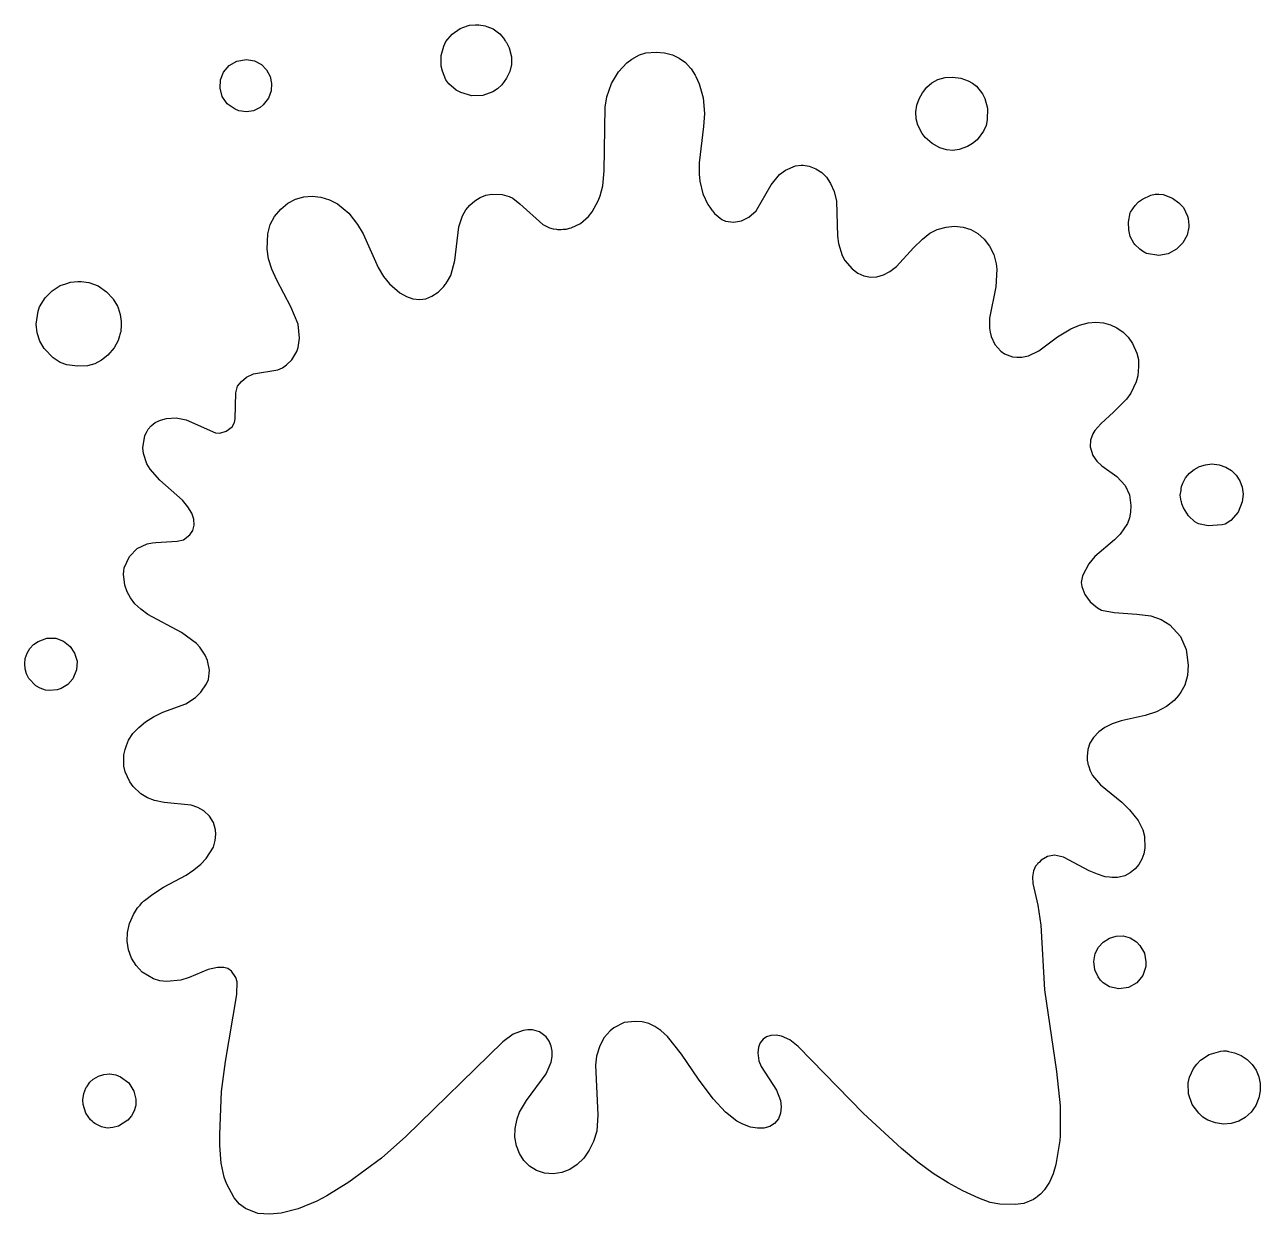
# Model space of a CAD drawing. Header units: millimetres. Extents: x 0 to 300, y 0 to 289.
import ezdxf

# ---------------------------------------------------------------- set-up
doc = ezdxf.new("R2010")
doc.units = ezdxf.units.MM
doc.layers.add('CUT', color=7, linetype='CONTINUOUS')

msp = doc.modelspace()

# ---------------------------------------------------------------- linework, layer by layer
at = {"layer": 'CUT'}
for points in [[(116.3327, 285.7984), (116.7319, 285.2018), (116.8312, 285.0534), (116.8969, 284.9552), (117.0402, 284.7411), (117.6777, 283.4894), (117.6876, 283.4607), (117.7555, 283.2649), (117.7631, 283.243), (117.7857, 283.1778), (118.2321, 281.2593), (118.2347, 279.4553), (117.8444, 277.7257), (117.0612, 276.079), (115.8873, 274.5082), (114.8771, 273.533), (113.7403, 272.7676), (111.3219, 271.8914), (108.6715, 271.8112), (105.9838, 272.6091), (104.846, 273.2175), (103.0573, 274.7654), (102.3792, 275.6651), (101.5009, 277.7728), (101.2432, 279.0294), (101.2432, 281.5848), (101.8442, 283.9054), (102.3756, 284.9761), (103.8777, 286.81), (105.8567, 288.2003), (107.629, 288.8409), (108.0915, 288.9524), (109.5658, 289.082), (110.0006, 289.0636), (110.194, 289.0554), (110.2879, 289.0515), (110.3642, 289.0482), (111.8564, 288.8077), (112.2625, 288.6643), (113.7931, 288.047), (115.4457, 286.8271)], [(32.9603, 57.0465), (31.4345, 57.5222), (28.6933, 59.2065), (27.1861, 60.7861), (26.0627, 62.5734), (25.3341, 64.5964), (25.014, 66.7262), (25.1202, 68.8276), (25.6095, 70.9996), (26.5385, 73.1542), (27.5701, 74.7528), (28.1513, 75.4181), (28.624, 75.9593), (28.7897, 76.1491), (29.0132, 76.4049), (29.195, 76.5915), (31.2161, 78.117), (33.848, 79.7656), (39.3263, 82.7329), (41.2332, 83.9929), (42.8872, 85.3645), (44.2348, 86.7211), (45.939, 89.5259), (46.3656, 91.0943), (46.5031, 92.6916), (46.4629, 93.6822), (45.9493, 95.5005), (45.0019, 97.0112), (43.6114, 98.292), (42.1939, 99.1344), (40.5703, 99.6779), (33.9716, 100.3767), (31.7008, 100.8069), (29.9331, 101.4816), (28.3253, 102.4161), (26.4693, 104.2022), (25.6601, 105.3444), (24.5787, 107.7856), (24.2458, 109.1552), (24.2203, 111.517), (24.2464, 111.8926), (24.5381, 113.1903), (24.8538, 114.1707), (25.3862, 115.4363), (26.4177, 117.072), (27.8201, 118.5792), (29.439, 119.9226), (31.421, 121.1311), (33.7101, 122.2392), (39.2443, 124.3133), (41.5759, 125.8123), (42.8728, 127.0793), (44.2919, 129.1102), (44.7396, 130.23), (45.0012, 132.4259), (44.4994, 134.8159), (43.9543, 136.0857), (42.6925, 138.0387), (41.8415, 138.9617), (38.2092, 141.5977), (30.0414, 145.9964), (28.3184, 147.2602), (26.9168, 148.5868), (25.8149, 150.0088), (25.0229, 151.4899), (24.4564, 153.098), (24.1251, 155.7652), (24.1846, 156.4737), (24.2989, 157.2915), (25.6274, 160.0531), (27.439, 161.9457), (29.8864, 163.0853), (31.2086, 163.3652), (31.9976, 163.4413), (37.1555, 163.7278), (38.7283, 164.11), (40.2514, 165.2864), (40.9591, 166.38), (41.2961, 167.6356), (41.1875, 169.1075), (40.6942, 170.5483), (39.7728, 172.1191), (38.4157, 173.7174), (32.9495, 178.5231), (30.5805, 181.2054), (29.7801, 182.5106), (28.9638, 185.0567), (28.8513, 186.4423), (29.3431, 189.4122), (29.7111, 190.1474), (30.1537, 190.9002), (30.8331, 191.7191), (31.8522, 192.5294), (33.149, 193.1507), (34.6081, 193.5205), (36.8996, 193.6633), (39.3763, 193.1666), (46.4519, 190.0324), (47.4975, 189.9718), (49.073, 190.4727), (50.4667, 191.5393), (51.0557, 192.5321), (51.2141, 193.4236), (51.3606, 199.7881), (51.8332, 201.3333), (52.76, 202.516), (53.943, 203.5478), (55.6408, 204.3603), (61.5621, 205.3734), (62.6828, 205.8416), (63.6825, 206.53), (64.9868, 207.8002), (66.1719, 209.7492), (66.5433, 210.7735), (66.8765, 213.0095), (66.496, 216.4097), (64.775, 220.6367), (61.3572, 227.0894), (60.1307, 229.7863), (59.3442, 232.258), (58.9965, 234.6231), (59.1339, 238.3692), (59.734, 240.5732), (60.802, 242.5422), (62.2851, 244.3477), (64.0025, 245.7678), (65.8605, 246.7127), (67.8822, 247.2859), (69.9175, 247.4598), (72.0493, 247.2116), (74.109, 246.6075), (76.0972, 245.5782), (78.7768, 243.3594), (80.9355, 240.6388), (82.2473, 238.2992), (85.9425, 230.1421), (87.2451, 227.9475), (88.7035, 226.1768), (91.1773, 224.0149), (92.7837, 223.0925), (94.3402, 222.5608), (96.019, 222.3836), (97.5066, 222.5873), (98.9782, 223.1745), (100.4817, 224.1798), (101.8871, 225.5504), (102.1762, 226.0156), (102.3252, 226.1944), (102.7095, 226.874), (103.5353, 228.203), (104.4889, 231.8543), (105.4678, 240.0303), (106.3581, 242.7367), (107.1786, 244.1276), (108.1931, 245.3188), (109.3518, 246.3716), (110.6406, 247.1593), (112.0359, 247.696), (113.5335, 247.9837), (115.9811, 247.8787), (117.7107, 247.3787), (118.5713, 246.9634), (120.3153, 245.6379), (125.87, 240.6353), (127.5162, 239.7542), (128.3759, 239.5342), (129.2204, 239.4609), (129.4619, 239.4059), (129.7598, 239.4142), (130.2875, 239.3684), (130.7676, 239.4421), (131.5884, 239.4648), (132.3316, 239.6821), (132.7827, 239.7513), (135.0171, 240.819), (136.9706, 242.5592), (137.8547, 243.6932), (139.2582, 246.3329), (139.8152, 247.5576), (140.4556, 249.986), (140.7365, 253.6492), (141.0171, 269.0477), (141.4109, 271.5674), (142.5626, 274.8132), (144.2102, 277.6403), (146.2344, 279.839), (147.45, 280.7585), (149.2836, 281.7431), (150.8737, 282.2782), (153.3577, 282.4529), (155.4241, 282.2753), (157.3051, 281.799), (158.9521, 280.9917), (160.4474, 279.8881), (161.7326, 278.527), (161.8217, 278.4116), (162.7929, 276.8703), (162.9829, 276.5042), (163.7912, 274.7263), (164.7737, 271.3464), (165.0537, 267.533), (164.8774, 264.4208), (163.7621, 255.5657), (163.7619, 252.7966), (163.9724, 251.1083), (164.7021, 248.031), (165.9245, 245.4174), (166.392, 244.7919), (166.8773, 244.0811), (167.0233, 243.9473), (167.5578, 243.2321), (169.3103, 241.8526), (170.2178, 241.4397), (172.0965, 241.1499), (174.0649, 241.5119), (175.8726, 242.3763), (177.6405, 243.8818), (181.305, 250.2179), (183.2839, 252.7256), (184.7472, 253.791), (187.2046, 254.844), (188.5171, 254.9949), (188.611, 254.995), (188.6368, 254.995), (188.728, 254.9951), (189.0547, 254.9954), (190.4501, 254.7845), (192.1243, 254.1481), (193.5642, 253.2271), (194.7136, 252.1041), (195.6695, 250.5758), (196.5512, 248.5942), (197.1118, 246.2456), (197.3958, 237.804), (197.6405, 236.0012), (198.4837, 233.0963), (199.1586, 231.8512), (200.8977, 229.8447), (202.3175, 228.7699), (203.7269, 228.1443), (205.3278, 227.8564), (206.8856, 227.9244), (208.4806, 228.3652), (210.05, 229.1832), (211.6491, 230.4033), (215.8103, 234.9476), (217.9852, 237.0514), (219.7995, 238.4823), (221.5248, 239.3612), (223.6965, 239.9556), (225.7621, 240.1667), (227.825, 239.9545), (229.7146, 239.3484), (231.3994, 238.4025), (232.9376, 237.0523), (234.2388, 235.3608), (235.267, 233.3405), (235.8697, 231.0807), (236.016, 229.7689), (235.806, 225.4988), (234.2377, 217.8352), (234.2003, 215.4797), (234.3697, 214.4419), (234.6228, 213.4111), (235.5655, 211.4657), (236.9568, 209.8362), (237.8874, 209.2204), (239.7866, 208.4989), (240.8826, 208.3885), (242.0916, 208.4247), (243.7199, 208.7693), (246.2426, 209.9669), (250.7629, 213.3059), (253.9465, 215.3), (256.0303, 216.185), (258.1808, 216.7163), (260.0513, 216.8982), (261.896, 216.7494), (263.579, 216.2924), (265.1573, 215.5571), (266.6263, 214.4942), (267.889, 213.2298), (268.9424, 211.722), (269.992, 209.3723), (270.3459, 207.8273), (270.4152, 206.1227), (270.206, 203.8736), (269.854, 202.417), (268.5453, 199.6414), (267.4564, 198.1875), (264.3528, 195.0493), (261.294, 192.2985), (261.2673, 192.2759), (261.2632, 192.2709), (261.2391, 192.2492), (259.7951, 190.5947), (259.2836, 189.7985), (258.737, 188.2891), (258.6916, 186.6525), (259.3201, 184.509), (260.2612, 183.1804), (261.4858, 182.0552), (265.1623, 179.4614), (267.1111, 177.2949), (268.18, 174.9955), (268.5298, 172.3745), (268.4563, 170.7979), (268.2094, 169.3954), (267.7082, 168.0698), (265.9463, 165.492), (264.5448, 164.0533), (259.8256, 160.064), (258.3349, 158.2961), (256.828, 155.3739), (256.5019, 153.7582), (256.5983, 152.7472), (257.3429, 150.7835), (258.6531, 148.9986), (260.4193, 147.5623), (261.4263, 147.0382), (264.4593, 146.4255), (269.9896, 146.0744), (273.4082, 145.6133), (275.8964, 144.7721), (277.9962, 143.4315), (280.545, 140.6242), (281.9814, 137.5064), (282.4506, 133.6448), (282.2423, 131.1354), (281.5985, 128.8329), (280.6688, 127.0973), (280.0516, 126.2803), (279.0396, 125.0995), (279.0315, 125.0921), (277.1443, 123.6223), (274.7542, 122.3691), (272.0281, 121.4246), (266.1983, 120.1217), (264.0167, 119.406), (262.2345, 118.5513), (260.7373, 117.4727), (259.4773, 116.1412), (258.5712, 114.7293), (258.0712, 113.2359), (257.8924, 111.4678), (257.9133, 111.2215), (257.8997, 111.0124), (257.9612, 110.6548), (257.9981, 110.2182), (258.093, 109.888), (258.1301, 109.6726), (258.2477, 109.3498), (258.6285, 108.0253), (259.2522, 106.9094), (261.1892, 104.6634), (266.323, 100.3982), (268.2397, 98.5521), (270.3019, 96.0006), (271.405, 93.7333), (271.8109, 92.1856), (271.949, 89.2921), (271.6894, 87.8701), (271.1968, 86.5714), (270.4645, 85.3329), (269.5867, 84.2469), (268.3932, 83.262), (267.0657, 82.5724), (265.6911, 82.19), (265.3274, 82.1524), (264.8786, 82.133), (264.7979, 82.1359), (264.1696, 82.1586), (263.8871, 82.1688), (263.3531, 82.188), (262.3103, 82.3406), (260.4159, 82.914), (258.412, 83.7595), (252.1574, 87.0613), (250.0364, 87.53), (248.333, 87.2301), (246.753, 86.3559), (246.2567, 85.8099), (245.9824, 85.5844), (245.8822, 85.398), (245.4015, 84.8693), (244.8711, 83.7416), (244.668, 82.3421), (244.7396, 80.6694), (245.9912, 75.3912), (246.6908, 70.5613), (247.5982, 54.8603), (250.4928, 35.0878), (251.3665, 26.7008), (251.3665, 19.48), (251.2613, 18.3013), (250.3432, 12.5258), (249.6516, 10.2089), (248.7728, 8.1975), (248.1757, 7.239), (247.6821, 6.4955), (247.6167, 6.3971), (247.5885, 6.3546), (247.5733, 6.3318), (246.6322, 5.2818), (245.8833, 4.7251), (245.7339, 4.614), (245.4532, 4.4053), (244.8895, 3.9863), (242.5682, 3.0448), (240.4368, 2.791), (236.7439, 2.8992), (234.4369, 3.2942), (231.6149, 4.3397), (227.7647, 6.0893), (224.1738, 8.0264), (220.5714, 10.3356), (216.8478, 13.05), (212.8465, 16.3488), (203.663, 24.9043), (187.8006, 41.1507), (185.7999, 42.7378), (183.7986, 43.6243), (182.4637, 43.8834), (181.2257, 43.8204), (180.1652, 43.4928), (179.3119, 42.9324), (178.6125, 42.0542), (178.1848, 40.9871), (177.9995, 39.5905), (178.2984, 37.6521), (178.875, 36.2533), (182.5359, 30.5338), (183.5321, 28.0517), (183.7184, 26.4779), (183.5441, 24.9303), (183.0098, 23.5854), (182.0421, 22.4596), (180.9025, 21.7512), (179.5215, 21.3183), (177.9122, 21.2826), (176.2281, 21.5619), (174.4057, 22.2694), (172.9129, 23.0357), (170.1578, 25.1633), (167.2014, 28.397), (163.6643, 33.1929), (159.5417, 39.2363), (156.094, 43.5497), (154.5359, 44.9978), (153.0514, 46.0086), (151.5885, 46.708), (149.9836, 47.0995), (148.2785, 47.2365), (145.5852, 46.9325), (143.1246, 45.6343), (142.2231, 44.9047), (140.7851, 43.3001), (139.684, 41.2812), (138.9149, 38.8048), (138.6441, 36.6015), (139.202, 24.557), (138.9452, 20.6158), (138.2007, 18.1134), (137.15, 15.9437), (135.8563, 14.0542), (134.2386, 12.4663), (132.4234, 11.2919), (130.4618, 10.5433), (128.392, 10.2577), (126.2511, 10.4364), (124.3206, 11.0798), (122.6408, 12.116), (121.2467, 13.4747), (120.1752, 15.1527), (119.4625, 17.0405), (119.1069, 19.1028), (119.1426, 21.2713), (119.6432, 23.5561), (120.2328, 25.1863), (121.9308, 28.06), (126.6825, 34.5295), (127.9269, 37.3175), (128.1752, 38.7094), (128.1744, 40.0284), (127.9053, 41.2413), (127.3985, 42.3903), (126.6543, 43.4722), (125.0743, 44.7292), (123.343, 45.2086), (122.2329, 45.2103), (121.1136, 45.036), (118.6622, 44.0944), (116.1471, 42.2726), (92.6263, 19.2763), (86.7522, 14.0674), (78.8281, 8.2029), (73.4796, 4.9163), (71.0292, 3.6205), (66.5068, 1.7258), (62.3563, 0.663), (59.618, 0.4187), (56.6964, 0.6382), (53.7731, 1.8222), (52.2588, 2.9166), (50.9906, 4.3929), (49.1316, 7.8879), (48.5669, 9.4116), (47.83, 12.7947), (47.5167, 17.0769), (47.516, 19.7504), (47.935, 30.1915), (48.9137, 37.5356), (51.6661, 53.7672), (51.7066, 56.8515), (51.4027, 57.8631), (50.314, 59.387), (49.4555, 60.042), (48.5156, 60.2891), (46.9605, 60.3211), (44.6641, 59.8126), (40.0365, 57.8645), (38.0513, 57.2521), (34.5891, 56.8677)], [(48.4339, 277.5659), (49.7759, 279.1819), (51.6326, 280.2424), (53.9819, 280.6378), (55.9313, 280.3096), (57.6169, 279.4165), (58.8706, 278.1105), (59.6822, 276.5507), (60.0758, 274.8196), (59.9687, 273.0002), (59.3344, 271.2607), (58.0614, 269.641), (57.2746, 269.0073), (55.7008, 268.2034), (53.9421, 267.9404), (52.1575, 268.2202), (51.22, 268.5765), (49.301, 269.9066), (48.059, 271.6541), (47.5515, 273.6531), (47.694, 275.6853)], [(228.919, 259.5168), (226.9019, 258.7996), (225.3328, 258.5539), (223.8369, 258.6968), (222.2071, 259.1707), (220.3136, 260.2227), (218.6415, 261.7114), (217.9007, 262.6717), (216.8472, 264.6736), (216.4456, 266.2693), (216.374, 267.9155), (216.6185, 269.5321), (217.1593, 271.1295), (217.9786, 272.5907), (219.0134, 273.9101), (220.2675, 274.9846), (221.7319, 275.7713), (223.4405, 276.2425), (225.2945, 276.3475), (227.2711, 276.0975), (229.0219, 275.4902), (230.1142, 274.8688), (231.0824, 274.1448), (232.5669, 272.3029), (233.1137, 271.202), (233.7417, 268.7949), (233.7062, 265.9659), (233.388, 264.5934), (232.8019, 263.281), (231.2254, 261.1447), (230.1352, 260.2321)], [(281.3202, 244.697), (282.282, 242.6555), (282.4104, 242.0924), (282.5864, 240.4526), (282.5849, 239.9916), (282.1623, 238.0469), (281.1404, 236.1356), (279.5687, 234.582), (277.5927, 233.4791), (275.2967, 233.054), (272.3268, 233.5785), (272.2445, 233.6065), (272.2432, 233.607), (272.2325, 233.6106), (272.1987, 233.6222), (271.3164, 234.143), (270.7213, 234.5936), (269.4963, 235.7425), (269.2452, 236.1108), (268.3601, 237.6835), (268.0072, 239.3236), (267.9406, 241.1484), (268.3899, 243.3947), (268.4644, 243.6219), (269.5433, 245.2407), (270.4062, 246.0669), (271.3395, 246.7441), (273.3622, 247.6855), (274.4229, 247.9762), (274.9352, 247.9611), (275.1406, 247.955), (275.2898, 247.9506), (276.3861, 247.9181), (278.6327, 246.9667), (280.1887, 245.8674), (280.6636, 245.3777), (280.9592, 245.0713), (281.0835, 244.9425), (281.1613, 244.8618)], [(23.3409, 214.1411), (23.2555, 213.87), (23.1712, 213.6021), (22.8087, 212.4508), (21.8365, 210.6739), (20.3307, 208.9195), (18.7977, 207.677), (17.1838, 206.8222), (15.3965, 206.3268), (12.9569, 206.1881), (10.422, 206.5406), (8.8005, 207.1174), (7.1128, 208.2668), (4.8676, 210.5469), (3.8303, 212.2563), (3.1846, 214.2828), (2.9654, 216.4533), (3.4214, 219.5902), (3.7875, 220.582), (5.1254, 222.8097), (6.8115, 224.5276), (8.8119, 225.7586), (10.1774, 226.2421), (11.3224, 226.5882), (13.0345, 226.7711), (13.8678, 226.7448), (15.7125, 226.5212), (17.9875, 225.6835), (20.0225, 224.2776), (21.5162, 222.64), (21.6367, 222.4717), (22.6829, 220.7682), (22.811, 220.4014), (23.3686, 218.7588), (23.5687, 217.1026), (23.587, 216.2558), (23.4671, 214.5602), (23.3589, 214.1984)], [(295.5285, 176.8248), (295.7409, 175.1393), (295.5652, 173.2836), (294.5377, 170.8259), (292.7505, 168.75), (291.3888, 167.9118), (290.6786, 167.7077), (287.2441, 167.4977), (284.9612, 167.9442), (284.0896, 168.4229), (282.5198, 169.9286), (281.2984, 171.813), (280.8702, 172.8419), (280.7751, 173.3522), (280.7571, 173.4491), (280.7541, 173.4652), (280.752, 173.4764), (280.5059, 174.8926), (280.6947, 176.0474), (280.7303, 176.2654), (280.7636, 176.4686), (280.851, 177.0035), (281.1074, 177.836), (281.8252, 179.1286), (282.7579, 180.2406), (283.9038, 181.172), (285.1958, 181.889), (286.63, 182.32), (288.1359, 182.4986), (289.928, 182.3189), (291.5426, 181.7455), (292.9412, 180.8846), (294.0911, 179.7703), (294.9719, 178.4001)], [(10.6076, 128.9746), (9.0006, 128.0314), (8.0382, 127.696), (6.1551, 127.5156), (5.2205, 127.6256), (3.9578, 128.0585), (2.8984, 128.6922), (1.1489, 130.4725), (0.606, 131.5576), (0.2814, 132.7469), (0.1736, 134.0076), (0.3231, 135.2926), (0.7423, 136.5842), (1.3884, 137.7052), (2.2725, 138.6661), (3.4348, 139.443), (5.5806, 140.2465), (7.6891, 140.2085), (9.5924, 139.5001), (11.1682, 138.2304), (12.2632, 136.5976), (12.868, 134.6418), (12.7602, 132.5183), (11.884, 130.3483)], [(259.5652, 61.7956), (259.8701, 63.6688), (260.6429, 65.2116), (261.7966, 66.4773), (263.3143, 67.3974), (264.9459, 67.8905), (266.6232, 67.9616), (268.3807, 67.5207), (269.9203, 66.518), (270.7312, 65.6677), (271.8422, 63.7448), (272.1927, 61.676), (272.1249, 60.5613), (271.4024, 58.3402), (269.9544, 56.5662), (267.9335, 55.4478), (265.5987, 55.0909), (263.3533, 55.5945), (261.788, 56.5868), (261.1313, 57.2718), (260.5587, 58.0735), (259.8238, 59.7543)], [(299.9283, 32.1566), (299.9291, 30.4036), (299.607, 28.6531), (298.8226, 26.7983), (297.7349, 25.2166), (296.2839, 23.9378), (294.7061, 23.0244), (292.8878, 22.4374), (290.9912, 22.2941), (289.0616, 22.5799), (287.2084, 23.292), (286.0248, 24.0094), (285.0021, 24.9266), (283.4313, 27.091), (282.486, 29.6753), (282.4158, 32.2405), (282.4466, 32.3808), (282.4937, 32.5711), (282.4957, 32.579), (282.5136, 32.6512), (282.7737, 33.7021), (283.7616, 35.8157), (284.5247, 36.8732), (285.4414, 37.7856), (287.5259, 39.1597), (290.3553, 39.9912), (291.0161, 40.085), (291.4936, 40.0819), (291.6536, 40.0538), (291.9166, 40.0076), (292.0746, 39.9798), (292.1887, 39.9597), (293.6362, 39.5911), (295.2826, 38.9112), (296.7124, 37.9814), (297.9276, 36.7667), (298.8928, 35.3717), (299.5362, 33.8011)], [(20.752, 34.495), (20.7881, 34.4964), (20.8564, 34.4991), (22.3148, 34.2521), (23.4452, 33.7948), (25.4123, 32.3084), (26.6722, 30.3287), (27.1019, 28.3335), (27.1362, 27.3052), (27.1154, 26.9548), (27.0504, 26.5726), (26.7437, 25.4991), (26.7401, 25.4899), (26.0855, 24.2926), (25.1546, 23.2902), (22.8886, 21.8344), (21.5261, 21.4596), (20.2595, 21.3528), (19.1606, 21.5362), (18.7967, 21.6271), (17.1565, 22.4629), (16.8494, 22.7332), (16.6999, 22.8648), (16.5535, 22.9936), (16.1144, 23.3801), (15.0101, 24.9855), (14.375, 27.0429), (14.3032, 28.1956), (14.4949, 29.7404), (14.9893, 31.0415), (15.1899, 31.3422), (15.1992, 31.3548), (15.2023, 31.3589), (15.2212, 31.3843), (16.0098, 32.4434), (16.8163, 33.1945), (16.9422, 33.2731), (18.055, 33.9277), (19.3887, 34.3603), (20.7163, 34.4935), (20.7318, 34.4942)]]:
    msp.add_lwpolyline(points, close=True, dxfattribs=at)

doc.saveas('drawing.dxf')
